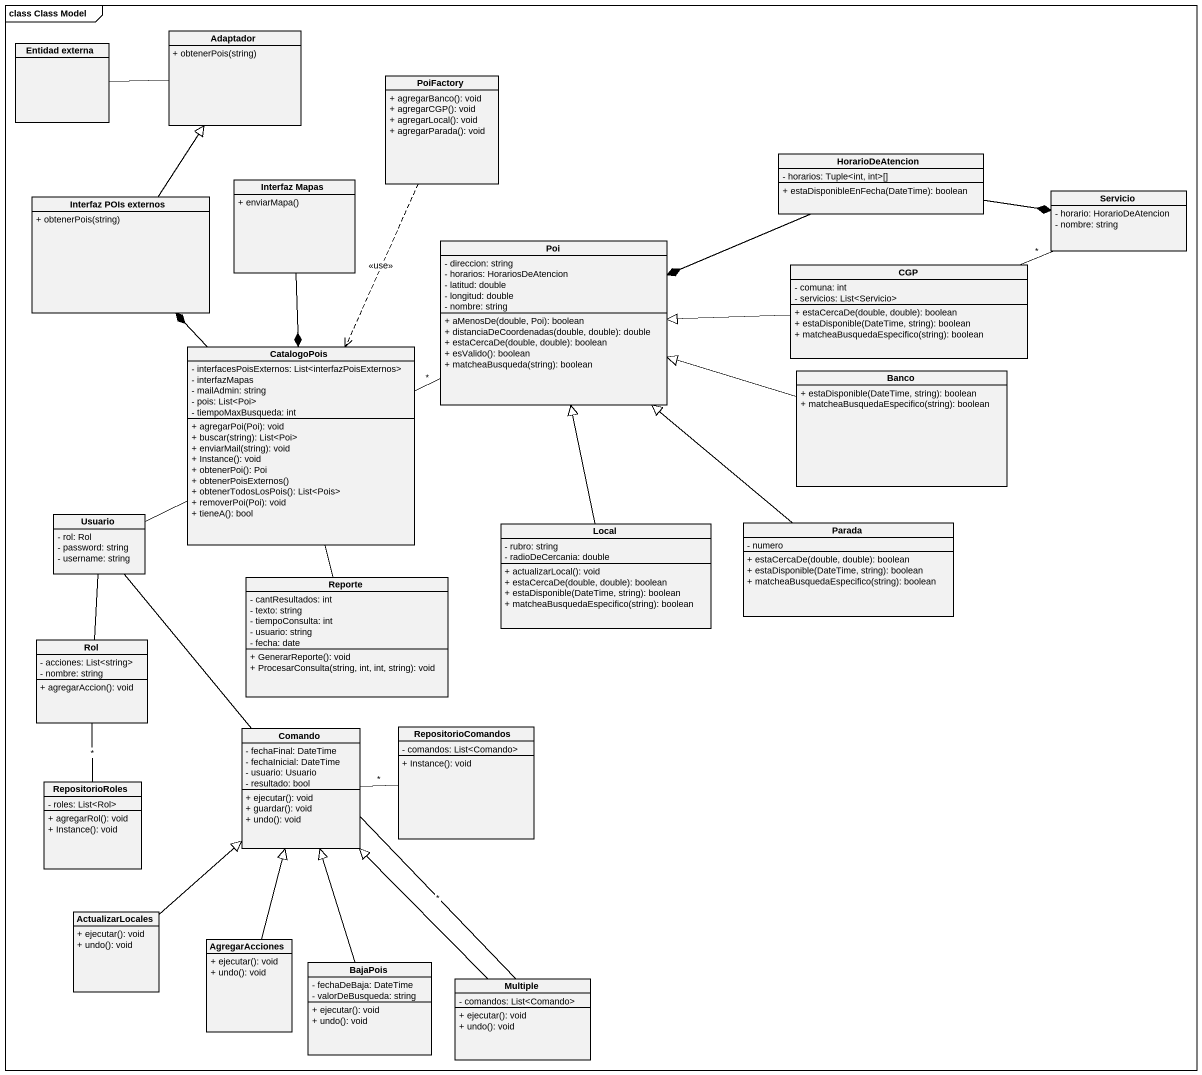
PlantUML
@startuml
mainframe class Class Model
hide circle
hide empty members
skinparam classAttributeIconSize 0
class "Entidad externa" as Entidad_externa
class Adaptador {
  + obtenerPois(string)
}
class PoiFactory {
  + agregarBanco(): void
  + agregarCGP(): void
  + agregarLocal(): void
  + agregarParada(): void
}
class HorarioDeAtencion {
  - horarios: Tuple<int, int>[]
  + estaDisponibleEnFecha(DateTime): boolean
}
class "Interfaz POIs externos" as Interfaz_POIs_externos {
  + obtenerPois(string)
}
class "Interfaz Mapas" as Interfaz_Mapas {
  + enviarMapa()
}
class Servicio {
  - horario: HorarioDeAtencion
  - nombre: string
}
class Poi {
  - direccion: string
  - horarios: HorariosDeAtencion
  - latitud: double
  - longitud: double
  - nombre: string
  + aMenosDe(double, Poi): boolean
  + distanciaDeCoordenadas(double, double): double
  + estaCercaDe(double, double): boolean
  + esValido(): boolean
  + matcheaBusqueda(string): boolean
}
class CGP {
  - comuna: int
  - servicios: List<Servicio>
  + estaCercaDe(double, double): boolean
  + estaDisponible(DateTime, string): boolean
  + matcheaBusquedaEspecifico(string): boolean
}
class CatalogoPois {
  - interfacesPoisExternos: List<interfazPoisExternos>
  - interfazMapas
  - mailAdmin: string
  - pois: List<Poi>
  - tiempoMaxBusqueda: int
  + agregarPoi(Poi): void
  + buscar(string): List<Poi>
  + enviarMail(string): void
  + Instance(): void
  + obtenerPoi(): Poi
  + obtenerPoisExternos()
  + obtenerTodosLosPois(): List<Pois>
  + removerPoi(Poi): void
  + tieneA(): bool
}
class Banco {
  + estaDisponible(DateTime, string): boolean
  + matcheaBusquedaEspecifico(string): boolean
}
class Usuario {
  - rol: Rol
  - password: string
  - username: string
}
class Local {
  - rubro: string
  - radioDeCercania: double
  + actualizarLocal(): void
  + estaCercaDe(double, double): boolean
  + estaDisponible(DateTime, string): boolean
  + matcheaBusquedaEspecifico(string): boolean
}
class Parada {
  - numero
  + estaCercaDe(double, double): boolean
  + estaDisponible(DateTime, string): boolean
  + matcheaBusquedaEspecifico(string): boolean
}
class Reporte {
  - cantResultados: int
  - texto: string
  - tiempoConsulta: int
  - usuario: string
  - fecha: date
  + GenerarReporte(): void
  + ProcesarConsulta(string, int, int, string): void
}
class Rol {
  - acciones: List<string>
  - nombre: string
  + agregarAccion(): void
}
class Comando {
  - fechaFinal: DateTime
  - fechaInicial: DateTime
  - usuario: Usuario
  - resultado: bool
  + ejecutar(): void
  + guardar(): void
  + undo(): void
}
class RepositorioComandos {
  - comandos: List<Comando>
  + Instance(): void
}
class RepositorioRoles {
  - roles: List<Rol>
  + agregarRol(): void
  + Instance(): void
}
class ActualizarLocales {
  + ejecutar(): void
  + undo(): void
}
class AgregarAcciones {
  + ejecutar(): void
  + undo(): void
}
class BajaPois {
  - fechaDeBaja: DateTime
  - valorDeBusqueda: string
  + ejecutar(): void
  + undo(): void
}
class Multiple {
  - comandos: List<Comando>
  + ejecutar(): void
  + undo(): void
}
Adaptador -left- Entidad_externa
PoiFactory ..> CatalogoPois : <<use>>
HorarioDeAtencion -right-* Servicio
HorarioDeAtencion -left-* Poi
Interfaz_POIs_externos -up-|> Adaptador
Interfaz_Mapas --* CatalogoPois
Servicio -left- HorarioDeAtencion
Servicio -left- CGP : *
Poi -right- HorarioDeAtencion
CGP -left-|> Poi
CatalogoPois -up-* Interfaz_POIs_externos
CatalogoPois -right- Poi : *
CatalogoPois -left- Usuario
CatalogoPois -- Reporte
Banco -left-|> Poi
Usuario -- Rol
Usuario -- Comando
Local -up-|> Poi
Parada -up-|> Poi
RepositorioComandos -left- Comando : *
RepositorioRoles -up- Rol : *
ActualizarLocales -up-|> Comando
AgregarAcciones -up-|> Comando
BajaPois -up-|> Comando
Multiple -up-|> Comando
Multiple -up- Comando : *
@enduml
